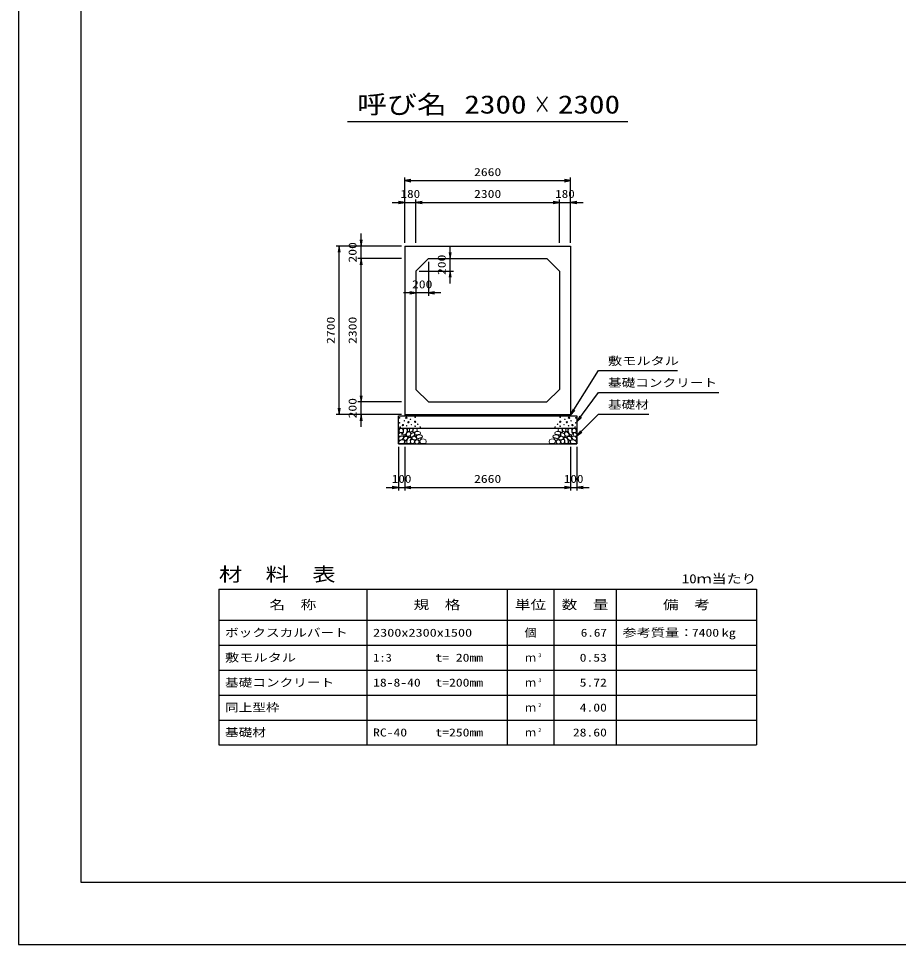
# Model space of a CAD drawing. Units: millimetres at full size. Extents: x 0 to 42050, y 0 to 29700.
# Drawn here: x 0 to 14115, y 0 to 14850 of the extents above; entities that cross this region are included whole.
import ezdxf
from ezdxf.enums import TextEntityAlignment as Align

# ---------------------------------------------------------------- set-up
doc = ezdxf.new("R2010")
doc.units = ezdxf.units.MM
for name, color, linetype, lineweight in [('D-DCR-HCHn', 4, 'Continuous', 9), ('D-MTR-FRAM', 7, 'Continuous', 25), ('D-MTR-LINE', 7, 'Continuous', 25), ('D-STR-DIM', 7, 'Continuous', 25), ('D-STR-STRn', 1, 'Continuous', 25), ('D-STR-TXT', 7, 'Continuous', 25), ('D-TTL', 2, 'Continuous', 25), ('D-TTL-TXT', 7, 'Continuous', 25)]:
    doc.layers.add(name, color=color, linetype=linetype, lineweight=lineweight)
doc.layers.add('D-MTR', color=7, linetype='Continuous')
doc.layers.add('D-MTR-TXT', color=7, linetype='Continuous')
doc.styles.add('ＭＳ ゴシック', font='')
doc.styles.get('ＭＳ ゴシック').set_extended_font_data('MS Gothic')

# ---------------------------------------------------------------- blocks, each defined once
blk = doc.blocks.new('open_arrow')
at = {"color": 0, "linetype": 'Continuous', "lineweight": -2}
blk.add_lwpolyline([(7.5, 1.25), (0, 0), (7.5, -1.25)], dxfattribs=at)

msp = doc.modelspace()

# ---------------------------------------------------------------- linework, layer by layer
at = {"layer": 'D-DCR-HCHn'}
for points in [[(6104.101, 8197.26), (6095.433, 8171.256), (6106.99, 8153.92), (6135.883, 8151.03), (6155.61, 8159.499), (6147.441, 8179.924), (6153.219, 8191.481), (6141.662, 8203.038), (6124.326, 8208.817)], [(6158.998, 8269.493), (6132.994, 8275.271), (6109.879, 8263.714), (6106.99, 8237.71), (6112.769, 8217.485), (6141.662, 8208.817), (6161.887, 8208.817), (6170.555, 8223.263), (6170.555, 8255.046)], [(6182.112, 8272.382), (6173.444, 8246.378), (6176.334, 8217.485), (6156.109, 8185.702), (6182.112, 8171.256), (6211.006, 8185.702), (6228.342, 8208.817), (6234.12, 8246.378), (6228.342, 8266.603), (6211.006, 8275.271)], [(6187.891, 8171.256), (6173.444, 8159.698), (6179.223, 8151.03), (6199.448, 8151.03), (6208.116, 8153.92), (6213.895, 8165.477), (6205.227, 8174.145)], [(6231.231, 8203.038), (6216.784, 8168.366), (6228.342, 8153.92), (6263.013, 8153.92), (6277.46, 8159.698), (6291.907, 8179.924), (6291.907, 8197.26), (6277.46, 8220.374), (6260.124, 8223.263)], [(6237.01, 8266.603), (6237.01, 8231.931), (6251.456, 8223.263), (6265.903, 8231.931), (6268.792, 8252.157), (6265.903, 8269.493), (6245.678, 8275.271)], [(6285.601, 8218.845), (6273.999, 8226.941), (6272.006, 8254.16), (6281.557, 8275.616), (6305.582, 8278.128), (6325.263, 8272.156), (6326.848, 8260.53), (6324.014, 8236.921), (6308.752, 8227.586)], [(6301.681, 8194.73), (6313.297, 8200.817), (6324.296, 8206.161), (6330.86, 8219.065), (6325.554, 8227.961), (6315.968, 8230.014), (6300.137, 8221.115), (6288.42, 8212.605), (6289.515, 8204.944), (6293.895, 8197.527)], [(6303.109, 8133.224), (6290.35, 8137.579), (6289.086, 8165.688), (6299.964, 8190.928), (6330.015, 8205.156), (6352.452, 8199.405), (6353.795, 8168.924), (6343.477, 8156.886), (6315.401, 8141.311)], [(6351.239, 8211.998), (6361.02, 8223.092), (6378.359, 8229.342), (6392.287, 8238.717), (6396.55, 8253.49), (6390.013, 8267.695), (6376.369, 8276.218), (6360.845, 8277.886), (6345.522, 8275.424), (6335.719, 8266.98), (6328.918, 8249.457), (6327.379, 8232.722), (6331.1, 8222.871), (6333.729, 8213.23), (6342.948, 8209.842)], [(6382.239, 8153.692), (6382.239, 8164.551), (6375.72, 8169.466), (6364.97, 8170.609), (6356.278, 8167.18), (6353.19, 8156.664), (6360.738, 8148.891), (6370.802, 8144.319), (6380.409, 8148.319)], [(6372.727, 8172.135), (6362.952, 8175.066), (6358.675, 8180.928), (6355.905, 8196.938), (6359.816, 8218.619), (6385.776, 8228.926), (6415.648, 8228.926), (6443.03, 8213.998), (6447.653, 8198.004), (6443.385, 8186.63), (6430.583, 8181.299), (6409.247, 8177.745), (6382.931, 8172.013)], [(6408.634, 8115.297), (6400.545, 8119.592), (6389.424, 8127.928), (6384.874, 8136.518), (6384.874, 8155.212), (6398.523, 8170.37), (6428.349, 8174.159), (6460.449, 8170.117), (6476.12, 8158.585), (6480.164, 8140.462), (6467.761, 8129.388), (6457.436, 8125.361), (6440.312, 8123.128), (6424.987, 8120.305)], [(8641.366, 8115.297), (8649.455, 8119.592), (8660.576, 8127.928), (8665.126, 8136.518), (8665.126, 8155.212), (8651.477, 8170.37), (8621.651, 8174.159), (8589.551, 8170.117), (8573.88, 8158.585), (8569.836, 8140.462), (8582.239, 8129.388), (8592.564, 8125.361), (8609.688, 8123.128), (8625.013, 8120.305)], [(8677.273, 8172.135), (8687.048, 8175.066), (8691.325, 8180.928), (8694.095, 8196.938), (8690.184, 8218.619), (8664.224, 8228.926), (8634.352, 8228.926), (8606.97, 8213.998), (8602.347, 8198.004), (8606.615, 8186.63), (8619.417, 8181.299), (8640.753, 8177.745), (8667.069, 8172.013)], [(8698.761, 8211.998), (8688.98, 8223.092), (8671.641, 8229.342), (8657.713, 8238.717), (8653.45, 8253.49), (8659.987, 8267.695), (8673.631, 8276.218), (8689.155, 8277.886), (8704.478, 8275.424), (8714.281, 8266.98), (8721.082, 8249.457), (8722.621, 8232.722), (8718.9, 8222.871), (8716.271, 8213.23), (8707.052, 8209.842)], [(8667.761, 8153.692), (8667.761, 8164.551), (8674.28, 8169.466), (8685.03, 8170.609), (8693.722, 8167.18), (8696.81, 8156.664), (8689.262, 8148.891), (8679.198, 8144.319), (8669.591, 8148.319)], [(8746.891, 8133.224), (8759.65, 8137.579), (8760.914, 8165.688), (8750.036, 8190.928), (8719.985, 8205.156), (8697.548, 8199.405), (8696.205, 8168.924), (8706.523, 8156.886), (8734.599, 8141.311)], [(8748.319, 8194.73), (8736.703, 8200.817), (8725.704, 8206.161), (8719.14, 8219.065), (8724.446, 8227.961), (8734.032, 8230.014), (8749.863, 8221.115), (8761.58, 8212.605), (8760.485, 8204.944), (8756.105, 8197.527)], [(8764.399, 8218.845), (8776.001, 8226.941), (8777.994, 8254.16), (8768.443, 8275.616), (8744.418, 8278.128), (8724.737, 8272.156), (8723.152, 8260.53), (8725.986, 8236.921), (8741.248, 8227.586)], [(8818.769, 8203.038), (8833.216, 8168.366), (8821.658, 8153.92), (8786.987, 8153.92), (8772.54, 8159.698), (8758.093, 8179.924), (8758.093, 8197.26), (8772.54, 8220.374), (8789.876, 8223.263)], [(8812.99, 8266.603), (8812.99, 8231.931), (8798.544, 8223.263), (8784.097, 8231.931), (8781.208, 8252.157), (8784.097, 8269.493), (8804.322, 8275.271)], [(8867.888, 8272.382), (8876.556, 8246.378), (8873.666, 8217.485), (8893.891, 8185.702), (8867.888, 8171.256), (8838.994, 8185.702), (8821.658, 8208.817), (8815.88, 8246.378), (8821.658, 8266.603), (8838.994, 8275.271)], [(8862.109, 8171.256), (8876.556, 8159.698), (8870.777, 8151.03), (8850.552, 8151.03), (8841.884, 8153.92), (8836.105, 8165.477), (8844.773, 8174.145)], [(8891.002, 8269.493), (8917.006, 8275.271), (8940.121, 8263.714), (8943.01, 8237.71), (8937.231, 8217.485), (8908.338, 8208.817), (8888.113, 8208.817), (8879.445, 8223.263), (8879.445, 8255.046)], [(8945.899, 8197.26), (8954.567, 8171.256), (8943.01, 8153.92), (8914.117, 8151.03), (8894.39, 8159.499), (8902.559, 8179.924), (8896.781, 8191.481), (8908.338, 8203.038), (8925.674, 8208.817)], [(6158.944, 8101.261), (6180.346, 8133.365), (6177.671, 8141.39), (6148.243, 8149.416), (6121.49, 8146.741), (6102.763, 8130.689), (6100.087, 8111.962), (6102.763, 8093.235), (6124.165, 8087.884)], [(6169.645, 8034.378), (6188.372, 8042.404), (6193.723, 8069.157), (6183.021, 8087.884), (6164.294, 8093.235), (6140.217, 8090.56), (6113.464, 8079.859), (6100.087, 8063.807), (6100.087, 8045.08), (6108.113, 8034.378), (6140.217, 8037.054)], [(6233.852, 8101.261), (6247.229, 8133.365), (6236.527, 8146.741), (6204.424, 8146.741), (6191.047, 8141.39), (6177.671, 8122.663), (6177.671, 8106.612), (6191.047, 8085.209), (6207.099, 8082.534)], [(6228.502, 8042.404), (6228.502, 8074.508), (6215.125, 8082.534), (6201.749, 8074.508), (6199.073, 8055.781), (6201.749, 8039.729), (6220.476, 8034.378)], [(6279.332, 8037.054), (6287.358, 8061.131), (6284.683, 8087.884), (6303.41, 8117.313), (6279.332, 8130.689), (6252.579, 8117.313), (6236.527, 8095.91), (6231.177, 8061.131), (6236.527, 8042.404), (6252.579, 8034.378)], [(6273.982, 8130.689), (6287.358, 8141.39), (6282.007, 8149.416), (6263.28, 8149.416), (6255.254, 8146.741), (6249.904, 8136.04), (6257.93, 8128.014)], [(6300.735, 8039.729), (6324.812, 8034.378), (6346.215, 8045.08), (6348.89, 8069.157), (6343.539, 8087.884), (6316.786, 8095.91), (6298.059, 8095.91), (6290.033, 8082.534), (6290.033, 8053.106)], [(6363.981, 8090.925), (6328.607, 8097.521), (6313.56, 8109.658), (6308.808, 8128.655), (6323.492, 8143.022), (6352.102, 8151.082), (6373.749, 8138.154), (6387.74, 8120.74), (6383.78, 8103.062)], [(6359.869, 8076.931), (6378.084, 8092.234), (6404.219, 8091.97), (6422.17, 8076.931), (6424.81, 8049.227), (6412.666, 8033.924), (6378.876, 8031.549), (6362.509, 8041.311), (6355.645, 8063.738)], [(6429.876, 8077.808), (6417.748, 8083.743), (6411.39, 8090.697), (6412.71, 8107.843), (6422.307, 8116.236), (6442.7, 8121.151), (6459.015, 8121.271), (6464.293, 8109.761), (6452.814, 8099.51), (6442.239, 8090.35), (6438.573, 8081.331)], [(6473.293, 8032.112), (6456.233, 8036.916), (6444.939, 8044.601), (6439.893, 8059.011), (6437.01, 8072.7), (6448.544, 8093.594), (6471.131, 8107.524), (6505.492, 8102), (6532.645, 8091.913), (6539.133, 8061.652), (6533.366, 8039.317), (6506.934, 8032.593)], [(8576.707, 8032.112), (8593.767, 8036.916), (8605.061, 8044.601), (8610.107, 8059.011), (8612.99, 8072.7), (8601.456, 8093.594), (8578.869, 8107.524), (8544.508, 8102), (8517.355, 8091.913), (8510.867, 8061.652), (8516.634, 8039.317), (8543.066, 8032.593)], [(8620.124, 8077.808), (8632.252, 8083.743), (8638.61, 8090.697), (8637.29, 8107.843), (8627.693, 8116.236), (8607.3, 8121.151), (8590.985, 8121.271), (8585.707, 8109.761), (8597.186, 8099.51), (8607.761, 8090.35), (8611.427, 8081.331)], [(8690.131, 8076.931), (8671.916, 8092.234), (8645.781, 8091.97), (8627.83, 8076.931), (8625.19, 8049.227), (8637.334, 8033.924), (8671.124, 8031.549), (8687.491, 8041.311), (8694.355, 8063.738)], [(8686.019, 8090.925), (8721.393, 8097.521), (8736.44, 8109.658), (8741.192, 8128.655), (8726.508, 8143.022), (8697.898, 8151.082), (8676.251, 8138.154), (8662.26, 8120.74), (8666.22, 8103.062)], [(8749.265, 8039.729), (8725.188, 8034.378), (8703.785, 8045.08), (8701.11, 8069.157), (8706.461, 8087.884), (8733.214, 8095.91), (8751.941, 8095.91), (8759.967, 8082.534), (8759.967, 8053.106)], [(8770.668, 8037.054), (8762.642, 8061.131), (8765.317, 8087.884), (8746.59, 8117.313), (8770.668, 8130.689), (8797.421, 8117.313), (8813.473, 8095.91), (8818.823, 8061.131), (8813.473, 8042.404), (8797.421, 8034.378)], [(8776.018, 8130.689), (8762.642, 8141.39), (8767.993, 8149.416), (8786.72, 8149.416), (8794.746, 8146.741), (8800.096, 8136.04), (8792.07, 8128.014)], [(8816.148, 8101.261), (8802.771, 8133.365), (8813.473, 8146.741), (8845.576, 8146.741), (8858.953, 8141.39), (8872.329, 8122.663), (8872.329, 8106.612), (8858.953, 8085.209), (8842.901, 8082.534)], [(8821.498, 8042.404), (8821.498, 8074.508), (8834.875, 8082.534), (8848.251, 8074.508), (8850.927, 8055.781), (8848.251, 8039.729), (8829.524, 8034.378)], [(8880.355, 8034.378), (8861.628, 8042.404), (8856.277, 8069.157), (8866.979, 8087.884), (8885.706, 8093.235), (8909.783, 8090.56), (8936.536, 8079.859), (8949.913, 8063.807), (8949.913, 8045.08), (8941.887, 8034.378), (8909.783, 8037.054)], [(8891.056, 8101.261), (8869.654, 8133.365), (8872.329, 8141.39), (8901.757, 8149.416), (8928.51, 8146.741), (8947.237, 8130.689), (8949.913, 8111.962), (8947.237, 8093.235), (8925.835, 8087.884)]]:
    msp.add_lwpolyline(points, close=True, dxfattribs=at)
for centre, radius in [((6111.091, 8446.145), 4.5), ((6112.803, 8365.879), 4.5), ((6164.855, 8330.444), 11.25), ((6188.437, 8398.641), 4.5), ((6220.004, 8446.145), 11.25), ((6226.552, 8318.646), 4.5), ((6254.996, 8374.955), 11.25), ((6286.563, 8422.459), 4.5), ((6300.06, 8335.807), 4.5), ((6360.741, 8383.204), 11.25), ((6361.763, 8311.675), 4.5), ((6362.197, 8455.221), 4.5), ((6403.942, 8343.293), 4.5), ((8646.058, 8343.293), 4.5), ((8689.259, 8383.204), 11.25), ((8687.803, 8455.221), 4.5), ((8688.237, 8311.675), 4.5), ((8749.94, 8335.807), 4.5), ((8763.437, 8422.459), 4.5), ((8795.004, 8374.955), 11.25), ((8829.996, 8446.145), 11.25), ((8823.448, 8318.646), 4.5), ((8861.563, 8398.641), 4.5), ((8885.145, 8330.444), 11.25), ((8937.197, 8365.879), 4.5), ((8938.909, 8446.145), 4.5), ((6121.905, 8297.286), 4.5), ((6443.193, 8297.037), 4.5), ((8606.808, 8297.037), 4.5), ((8928.095, 8297.286), 4.5)]:
    msp.add_circle(centre, radius, dxfattribs=at)
at = {"layer": 'D-MTR-FRAM'}
for p, q in [((3212.5, 5700), (11837.5, 5700)), ((3212.5, 5700), (3212.5, 3200)), ((11837.5, 5700), (11837.5, 3200)), ((3212.5, 3200), (11837.5, 3200))]:
    msp.add_line(p, q, dxfattribs=at)
at = {"layer": 'D-MTR-LINE'}
for p, q in [((5587.5, 5700), (5587.5, 3200)), ((7837.5, 5700), (7837.5, 3200)), ((8587.5, 5700), (8587.5, 3200)), ((9587.5, 5700), (9587.5, 3200)), ((3212.5, 5200), (11837.5, 5200)), ((3212.5, 4800), (11837.5, 4800)), ((3212.5, 4400), (11837.5, 4400)), ((3212.5, 4000), (11837.5, 4000)), ((3212.5, 3600), (11837.5, 3600))]:
    msp.add_line(p, q, dxfattribs=at)
at = {"layer": 'D-STR-DIM'}
for p, q in [((6195, 11250), (6195, 12300)), ((6195, 12250), (8855, 12250)), ((8855, 11250), (8855, 12300)), ((5995, 11900), (6575, 11900)), ((6195, 11250), (6195, 11950)), ((6375, 11250), (6375, 11950)), ((6375, 11250), (6375, 11950)), ((6375, 11900), (8675, 11900)), ((8475, 11900), (9055, 11900)), ((8675, 11250), (8675, 11950)), ((8675, 11250), (8675, 11950)), ((8855, 11250), (8855, 11950)), ((5495, 10800), (5495, 11400)), ((6145, 11200), (5095, 11200)), ((5145, 8500), (5145, 11200)), ((6145, 11200), (5445, 11200)), ((6925, 10600), (6925, 11200)), ((6145, 11000), (5445, 11000)), ((6145, 11000), (5445, 11000)), ((5495, 8700), (5495, 11000)), ((6625, 11000), (6975, 11000)), ((6575, 10950), (6575, 10400)), ((6375, 10750), (6375, 10400)), ((6425, 10800), (6975, 10800)), ((6775, 10450), (6175, 10450)), ((5495, 8300), (5495, 8900)), ((6145, 8700), (5445, 8700)), ((6145, 8700), (5445, 8700)), ((6145, 8500), (5095, 8500)), ((6145, 8500), (5445, 8500)), ((6095, 7980), (6095, 7280)), ((6195, 7980), (6195, 7280)), ((6195, 7980), (6195, 7280)), ((8855, 7980), (8855, 7280)), ((8855, 7980), (8855, 7280)), ((8955, 7980), (8955, 7280)), ((5895, 7330), (6395, 7330)), ((6195, 7330), (8855, 7330)), ((8655, 7330), (9155, 7330))]:
    msp.add_line(p, q, dxfattribs=at)
at = {"layer": 'D-STR-STRn'}
for p, q in [((6195, 11200), (8855, 11200)), ((6195, 11200), (6195, 8500)), ((8855, 11200), (8855, 8500)), ((6575, 11000), (6375, 10800)), ((6575, 11000), (8475, 11000)), ((8675, 10800), (8475, 11000)), ((6375, 10800), (6375, 8900)), ((8675, 10800), (8675, 8900)), ((6375, 8900), (6575, 8700)), ((8475, 8700), (8675, 8900)), ((6575, 8700), (8475, 8700)), ((6095, 8030), (6095, 8480)), ((6095, 8480), (8955, 8480)), ((6195, 8500), (6195, 8480)), ((6195, 8500), (8855, 8500)), ((8855, 8500), (8855, 8480)), ((8955, 8480), (8955, 8030)), ((6095, 8280), (8955, 8280)), ((6095, 8030), (8955, 8030))]:
    msp.add_line(p, q, dxfattribs=at)
at = {"layer": 'D-STR-TXT'}
for points in [[(8855, 8490), (9305, 9205), (9405, 9205), (10571.624, 9205)], [(8955, 8380), (9305, 8855), (9405, 8855), (11230.761, 8855)], [(8955, 8155), (9305, 8505), (9405, 8505), (10112.36, 8505)]]:
    msp.add_lwpolyline(points, dxfattribs=at)
at = {"layer": 'D-TTL'}
for points in [[(0, 0), (42050, 0), (42050, 29700), (0, 29700)], [(1000, 1000), (41050, 1000), (41050, 28700), (1000, 28700)]]:
    msp.add_lwpolyline(points, close=True, dxfattribs=at)
at = {"layer": 'D-TTL-TXT'}
msp.add_line((5275, 13200), (9775, 13200), dxfattribs=at)

# ---------------------------------------------------------------- block references
at = {"layer": 'D-STR-DIM', "xscale": 13.3, "yscale": 13.3}
for p in [(6195, 12250), (6375, 11900), (6375, 11900), (8855, 11900), (6575, 10450), (6195, 7330), (6195, 7330), (8955, 7330)]:
    msp.add_blockref('open_arrow', p, dxfattribs=at)
for p, rotation in [((8855, 12250), 180), ((6195, 11900), 180), ((8675, 11900), 180), ((8675, 11900), 180), ((5495, 11200), 90), ((5145, 11200), 270), ((5495, 11000), 270), ((5495, 11000), 270), ((6925, 11000), 90), ((6925, 10800), 270), ((6375, 10450), 180), ((5495, 8700), 90), ((5495, 8700), 90), ((5145, 8500), 90), ((5495, 8500), 270), ((6095, 7330), 180), ((8855, 7330), 180), ((8855, 7330), 180)]:
    msp.add_blockref('open_arrow', p, dxfattribs=dict(at, rotation=rotation))
at = {"layer": 'D-STR-TXT', "xscale": 13.3, "yscale": 13.3}
for p, rotation in [((8855, 8490), 57.8), ((8955, 8380), 53.6), ((8955, 8155), 45)]:
    msp.add_blockref('open_arrow', p, dxfattribs=dict(at, rotation=rotation))

# ---------------------------------------------------------------- texts
at = {"layer": 'D-MTR', "style": 'ＭＳ ゴシック', "width": 1.25}
msp.add_text('材\u3000料\u3000表', height=219.9, dxfattribs=at).set_placement((3212.5, 5760), align=Align.BOTTOM_LEFT)
at = {"layer": 'D-MTR', "style": 'ＭＳ ゴシック', "width": 1.2}
msp.add_text('10ｍ当たり', height=146.6, dxfattribs=at).set_placement((11837.5, 5748.333), align=Align.BOTTOM_RIGHT)
at = {"layer": 'D-MTR-TXT', "style": 'ＭＳ ゴシック'}
for s, height, width, p in [('名\u3000称', 146.6, 1.25, (4400, 5450)), ('規\u3000格', 146.6, 1.25, (6712.5, 5450)), ('単位', 146.6, 1.25, (8212.5, 5450)), ('数\u3000量', 146.6, 1.25, (9087.5, 5450)), ('備\u3000考', 146.6, 1.25, (10712.5, 5450)), ('個', 128.3, 1.1, (8212.5, 5000))]:
    msp.add_text(s, height=height, dxfattribs=dict(at, width=width)).set_placement(p, align=Align.MIDDLE_CENTER)
for s, width, p in [('ボックスカルバート', 1.25, (3312.5, 5000)), ('2300x2300x1500', 1.3, (5687.5, 5000)), ('参考質量：    kg', 1.3, (9687.5, 5000)), ('敷モルタル', 1.3, (3312.5, 4600)), ('1:3', 1.15, (5687.5, 4600)), ('t= 20mm', 1.25, (6687.5, 4600)), ('基礎コンクリート', 1.25, (3312.5, 4200)), ('18-8-40', 1.25, (5687.5, 4200)), ('t=200mm', 1.25, (6687.5, 4200)), ('同上型枠', 1.25, (3312.5, 3800)), ('基礎材', 1.25, (3312.5, 3400)), ('RC-40', 1.25, (5687.5, 3400)), ('t=250mm', 1.25, (6687.5, 3400))]:
    msp.add_text(s, height=128.3, dxfattribs=dict(at, width=width)).set_placement(p, align=Align.MIDDLE_LEFT)
for s, width, p in [('6.67', 1.2, (9437.5, 5000)), ('7400', 1.25, (11237.5, 5000)), ('0.53', 1.25, (9437.5, 4600)), ('5.72', 1.25, (9437.5, 4200)), ('4.00', 1.25, (9437.5, 3800)), ('28.60', 1.25, (9437.5, 3400))]:
    msp.add_text(s, height=128.3, dxfattribs=dict(at, width=width)).set_placement(p, align=Align.MIDDLE_RIGHT)
for p in [(8212.5, 4600), (8212.5, 4200), (8212.5, 3800), (8212.5, 3400)]:
    msp.add_text('ｍ', height=128.3, dxfattribs=at).set_placement(p, align=Align.MIDDLE_CENTER)
at = {"layer": 'D-MTR-TXT', "style": 'ＭＳ ゴシック', "width": 1.15}
for s, p in [('3', (8337.5, 4588.333)), ('3', (8337.5, 4188.333)), ('2', (8337.5, 3788.333)), ('2', (8337.5, 3388.333))]:
    msp.add_text(s, height=64.15, dxfattribs=at).set_placement(p, align=Align.BOTTOM_LEFT)
at = {"layer": 'D-STR-DIM', "style": 'ＭＳ ゴシック'}
for s, width, p in [('2660', 1.25, (7525, 12387.5)), ('180', 1.2, (6285, 12037.5)), ('2300', 1.25, (7525, 12037.5)), ('180', 1.2, (8765, 12037.5)), ('200', 1.25, (6475, 10587.5)), ('100', 1.2, (6145, 7467.5)), ('2660', 1.25, (7525, 7467.5)), ('100', 1.2, (8905, 7467.5))]:
    msp.add_text(s, height=128.3, dxfattribs=dict(at, width=width)).set_placement(p, align=Align.MIDDLE_CENTER)
at = {"layer": 'D-STR-DIM', "style": 'ＭＳ ゴシック', "width": 1.25}
for s, p in [('200', (5357.5, 11100)), ('200', (6787.5, 10900)), ('2700', (5007.5, 9850)), ('2300', (5357.5, 9850)), ('200', (5357.5, 8600))]:
    msp.add_text(s, height=128.3, rotation=90, dxfattribs=at).set_placement(p, align=Align.MIDDLE_CENTER)
at = {"layer": 'D-STR-TXT', "style": 'ＭＳ ゴシック'}
for s, width, p in [('敷モルタル', 1.3, (9455, 9255)), ('基礎コンクリート', 1.25, (9455, 8905)), ('基礎材', 1.25, (9455, 8555))]:
    msp.add_text(s, height=128.3, dxfattribs=dict(at, width=width)).set_placement(p, align=Align.BOTTOM_LEFT)
at = {"layer": 'D-TTL-TXT', "style": 'ＭＳ ゴシック'}
for s, width, p in [('呼び名', 1.2, (6150, 13237.5)), ('2300', 1.25, (7650, 13237.5)), ('×', 0.7, (8400, 13237.5)), ('2300', 1.25, (9150, 13237.5))]:
    msp.add_text(s, height=293.3, dxfattribs=dict(at, width=width)).set_placement(p, align=Align.BOTTOM_CENTER)

doc.saveas('drawing.dxf')
